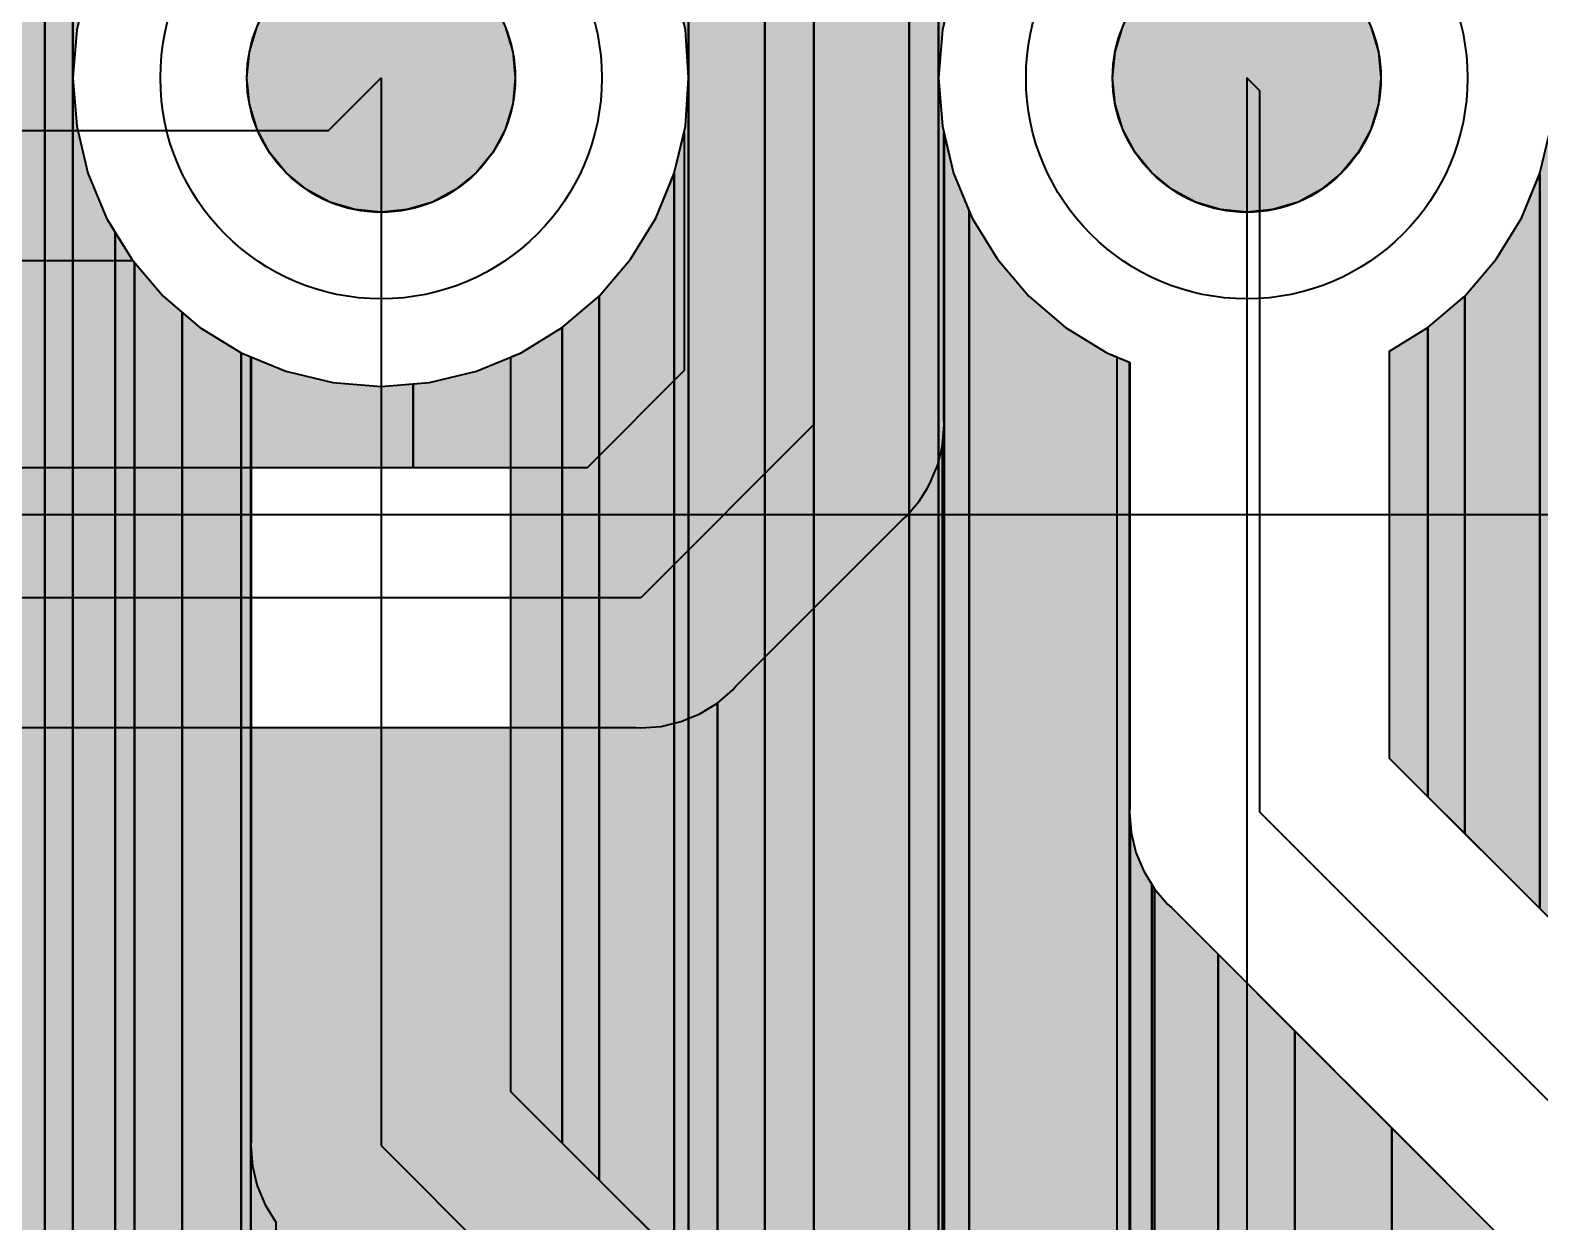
# Model space of a CAD drawing. Header units: millimetres. Extents: x 2 to 110, y 3 to 56.
# Drawn here: x 93.688 to 98.118, y 43.198 to 46.692 of the extents above; entities that cross this region are included whole.
import ezdxf

# ---------------------------------------------------------------- set-up
doc = ezdxf.new("R2010")
doc.units = ezdxf.units.MM
for name, color, linetype in [('bottom_copper', 7, 'Continuous'), ('drill_plated', 7, 'Continuous'), ('top_copper', 7, 'Continuous'), ('top_silk', 7, 'Continuous')]:
    doc.layers.add(name, color=color, linetype=linetype)

# ---------------------------------------------------------------- blocks, each defined once
blk = doc.blocks.new('Block7030')
at = {"layer": 'bottom_copper', "lineweight": 40}
for points in [[(0, 0), (-0.0023, 0.0293), (-0.0163, 0.0876), (-0.0393, 0.143), (-0.0706, 0.1941), (-0.1096, 0.2397), (-0.121, 0.2495), (-0.47, 0.5986), (-0.47, 4.526), (-0.4617, 4.5059), (-0.3875, 4.3849), (-0.2954, 4.2769), (-0.1874, 4.1848), (-0.0664, 4.1106), (0, 4.0831), (0, 0)], [(0.0012, 2.7784), (0, 2.7635), (0, 4.0831), (0.0012, 4.0826), (0.0012, 2.7784)], [(0.0024, -0.0305), (0, 0), (0, 2.7635), (0.0024, 2.7329), (0.0024, -0.0305)], [(0.0652, -8.0647), (0.0024, -8.0019), (0.0024, 2.7329), (0.0047, 2.7037), (0.0187, 2.6454), (0.0417, 2.59), (0.0652, 2.5516), (0.0652, -8.0647)], [(0.073, -4.1281), (0.0652, -4.2275), (0.0652, 2.5516), (0.073, 2.5389), (0.073, -4.1281)], [(0.2598, -3.6285), (0.1762, -3.7648), (0.115, -3.9126), (0.0777, -4.0681), (0.073, -4.1281), (0.073, 2.5388), (0.112, 2.4933), (0.1233, 2.4836), (0.2598, 2.347), (0.2598, -3.6285)], [(0.4853, -3.403), (0.3637, -3.5069), (0.2598, -3.6285), (0.2598, 2.347), (0.4853, 2.1215), (0.4853, -3.403)], [(0.7694, -3.2582), (0.6216, -3.3194), (0.4853, -3.403), (0.4853, 2.1215), (0.7694, 1.8374), (0.7694, -3.2582)], [(1.0827, -3.2085), (0.9249, -3.2209), (0.7694, -3.2582), (0.7694, 1.8374), (1.0827, 1.5241), (1.0827, -3.2085)]]:
    blk.add_hatch(color=7, dxfattribs=at).paths.add_polyline_path(points, flags=0)
at = {"layer": 'bottom_copper', "color": 7, "lineweight": 40}
for points in [[(0, 0), (-0.0023, 0.0293), (-0.0163, 0.0876), (-0.0393, 0.143), (-0.0706, 0.1941), (-0.1096, 0.2397), (-0.121, 0.2495), (-0.47, 0.5986), (-0.47, 4.526), (-0.4617, 4.5059), (-0.3875, 4.3849), (-0.2954, 4.2769), (-0.1874, 4.1848), (-0.0664, 4.1106), (0, 4.0831), (0, 0)], [(0.0012, 2.7784), (0, 2.7635), (0, 4.0831), (0.0012, 4.0826), (0.0012, 2.7784)], [(0.0024, -0.0305), (0, 0), (0, 2.7635), (0.0024, 2.7329), (0.0024, -0.0305)], [(0.0652, -8.0647), (0.0024, -8.0019), (0.0024, 2.7329), (0.0047, 2.7037), (0.0187, 2.6454), (0.0417, 2.59), (0.0652, 2.5516), (0.0652, -8.0647)], [(0.073, -4.1281), (0.0652, -4.2275), (0.0652, 2.5516), (0.073, 2.5389), (0.073, -4.1281)], [(0.2598, -3.6285), (0.1762, -3.7648), (0.115, -3.9126), (0.0777, -4.0681), (0.073, -4.1281), (0.073, 2.5388), (0.112, 2.4933), (0.1233, 2.4836), (0.2598, 2.347), (0.2598, -3.6285)], [(0.4853, -3.403), (0.3637, -3.5069), (0.2598, -3.6285), (0.2598, 2.347), (0.4853, 2.1215), (0.4853, -3.403)], [(0.7694, -3.2582), (0.6216, -3.3194), (0.4853, -3.403), (0.4853, 2.1215), (0.7694, 1.8374), (0.7694, -3.2582)], [(1.0827, -3.2085), (0.9249, -3.2209), (0.7694, -3.2582), (0.7694, 1.8374), (1.0827, 1.5241), (1.0827, -3.2085)]]:
    blk.add_lwpolyline(points, close=True, dxfattribs=at)
blk = doc.blocks.new('Block9854')
at = {"layer": 'bottom_copper', "lineweight": 40}
for points in [[(1.5714, -3.0823), (1.5291, -3.04), (1.5291, -0.8857), (1.5299, -0.8838), (1.563, -0.7458), (1.5714, -0.6043), (1.5714, -3.0823)], [(1.5291, -3.04), (1.3093, -2.8201), (1.3093, -1.2439), (1.4014, -1.1359), (1.4756, -1.0149), (1.5291, -0.8857), (1.5291, -3.04)], [(1.3093, -2.8201), (1.2013, -2.7121), (1.2013, -1.336), (1.3093, -1.2439), (1.3093, -2.8201)], [(1.2013, -2.7121), (1.0887, -2.5995), (1.0887, -1.4051), (1.2013, -1.336), (1.2013, -2.7121)]]:
    blk.add_hatch(color=7, dxfattribs=at).paths.add_polyline_path(points, flags=0)
at = {"layer": 'bottom_copper', "color": 7, "lineweight": 40}
for points in [[(1.5714, -3.0823), (1.5291, -3.04), (1.5291, -0.8857), (1.5299, -0.8838), (1.563, -0.7458), (1.5714, -0.6043), (1.5714, -3.0823)], [(1.5291, -3.04), (1.3093, -2.8201), (1.3093, -1.2439), (1.4014, -1.1359), (1.4756, -1.0149), (1.5291, -0.8857), (1.5291, -3.04)], [(1.3093, -2.8201), (1.2013, -2.7121), (1.2013, -1.336), (1.3093, -1.2439), (1.3093, -2.8201)], [(1.2013, -2.7121), (1.0887, -2.5995), (1.0887, -1.4051), (1.2013, -1.336), (1.2013, -2.7121)]]:
    blk.add_lwpolyline(points, close=True, dxfattribs=at)
blk = doc.blocks.new('Block10916')
at = {"layer": 'bottom_copper', "lineweight": 40}
for points in [[(1.4604, -0.4731), (1.4144, -0.5841), (1.3813, -0.7221), (1.3701, -0.8636), (1.3701, 0.8518), (1.4152, 0.8705), (1.4604, 0.8982), (1.4604, -0.4731)], [(0.6363, -0.8636), (0.6279, -0.7221), (0.5948, -0.5841), (0.594, -0.5822), (0.594, 0.8705), (0.6363, 0.853), (0.6363, -0.8636)], [(0.8604, -4.5815), (0.6363, -4.3574), (0.6363, 0.853), (0.7251, 0.8162), (0.8604, 0.7838), (0.8604, -4.5815)], [(1.3701, -5.0912), (1.2841, -5.0052), (1.2841, 0.8162), (1.3701, 0.8518), (1.3701, -5.0912)], [(1.2841, -5.0052), (1.0046, -4.7257), (1.0046, 0.7719), (1.1461, 0.7831), (1.2841, 0.8162), (1.2841, -5.0052)], [(1.0046, -4.7257), (0.8604, -4.5815), (0.8604, 0.7838), (0.8631, 0.7831), (1.0046, 0.7719), (1.0046, -4.7257)], [(0.6363, -4.3574), (0.594, -4.3151), (0.594, -1.145), (0.5948, -1.1431), (0.6279, -1.0051), (0.6363, -0.8636), (0.6363, -4.3574)], [(1.4604, -5.1815), (1.3701, -5.0912), (1.3701, -0.8636), (1.3813, -1.0051), (1.4144, -1.1431), (1.4604, -1.2541), (1.4604, -5.1815)], [(0.594, -4.3151), (0.3742, -4.0954), (0.3742, -1.5032), (0.4663, -1.3952), (0.5405, -1.2742), (0.594, -1.145), (0.594, -4.3151)], [(0.3742, -4.0954), (0.2662, -3.9874), (0.2662, -1.5953), (0.3742, -1.5032), (0.3742, -4.0954)], [(0.2662, -3.9874), (0.1156, -3.8368), (0.1156, -1.6818), (0.1452, -1.6695), (0.2662, -1.5953), (0.2662, -3.9874)]]:
    blk.add_hatch(color=7, dxfattribs=at).paths.add_polyline_path(points, flags=0)
at = {"layer": 'bottom_copper', "color": 7, "lineweight": 40}
for points in [[(1.4604, -0.4731), (1.4144, -0.5841), (1.3813, -0.7221), (1.3701, -0.8636), (1.3701, 0.8518), (1.4152, 0.8705), (1.4604, 0.8982), (1.4604, -0.4731)], [(0.6363, -0.8636), (0.6279, -0.7221), (0.5948, -0.5841), (0.594, -0.5822), (0.594, 0.8705), (0.6363, 0.853), (0.6363, -0.8636)], [(0.8604, -4.5815), (0.6363, -4.3574), (0.6363, 0.853), (0.7251, 0.8162), (0.8604, 0.7838), (0.8604, -4.5815)], [(1.3701, -5.0912), (1.2841, -5.0052), (1.2841, 0.8162), (1.3701, 0.8518), (1.3701, -5.0912)], [(1.2841, -5.0052), (1.0046, -4.7257), (1.0046, 0.7719), (1.1461, 0.7831), (1.2841, 0.8162), (1.2841, -5.0052)], [(1.0046, -4.7257), (0.8604, -4.5815), (0.8604, 0.7838), (0.8631, 0.7831), (1.0046, 0.7719), (1.0046, -4.7257)], [(0.6363, -4.3574), (0.594, -4.3151), (0.594, -1.145), (0.5948, -1.1431), (0.6279, -1.0051), (0.6363, -0.8636), (0.6363, -4.3574)], [(1.4604, -5.1815), (1.3701, -5.0912), (1.3701, -0.8636), (1.3813, -1.0051), (1.4144, -1.1431), (1.4604, -1.2541), (1.4604, -5.1815)], [(0.594, -4.3151), (0.3742, -4.0954), (0.3742, -1.5032), (0.4663, -1.3952), (0.5405, -1.2742), (0.594, -1.145), (0.594, -4.3151)], [(0.3742, -4.0954), (0.2662, -3.9874), (0.2662, -1.5953), (0.3742, -1.5032), (0.3742, -4.0954)], [(0.2662, -3.9874), (0.1156, -3.8368), (0.1156, -1.6818), (0.1452, -1.6695), (0.2662, -1.5953), (0.2662, -3.9874)]]:
    blk.add_lwpolyline(points, close=True, dxfattribs=at)
blk = doc.blocks.new('Block12760')
at = {"layer": 'bottom_copper', "lineweight": 40}
for points in [[(0.3894, 30.9658), (0.3395, 31.0084), (0.3036, 31.0304), (0.3036, 51.435), (0.3894, 51.435), (0.3894, 30.9658)], [(0.4717, 30.8825), (0.4307, 30.9305), (0.3894, 30.9658), (0.3894, 49.82), (0.4027, 49.6506), (0.4424, 49.4854), (0.4717, 49.4146), (0.4717, 30.8825)], [(0.5962, 43.4668), (0.5703, 43.4246), (0.516, 43.2935), (0.4829, 43.1555), (0.4717, 43.014), (0.4717, 49.4146), (0.5074, 49.3284), (0.5962, 49.1835), (0.5962, 43.4668)], [(0.5962, 30.6767), (0.5712, 30.737), (0.5086, 30.8393), (0.4717, 30.8825), (0.4717, 43.014), (0.4829, 42.8725), (0.516, 42.7345), (0.5703, 42.6034), (0.5962, 42.5612), (0.5962, 30.6767)], [(0.6522, 30.39), (0.6451, 30.5096), (0.6171, 30.6262), (0.5962, 30.6767), (0.5962, 42.5612), (0.6445, 42.4824), (0.6522, 42.4734), (0.6522, 30.39)], [(0.7927, 21.7742), (0.7432, 21.8165), (0.6522, 21.8723), (0.6522, 42.4734), (0.7366, 42.3744), (0.7927, 42.3266), (0.7927, 21.7742)], [(0.9656, 21.5946), (0.8648, 21.7126), (0.7927, 21.7742), (0.7927, 42.3266), (0.8446, 42.2823), (0.9656, 42.2081), (0.9656, 21.5946)], [(0.994, 21.5498), (0.9687, 21.591), (0.9656, 21.5946), (0.9656, 42.2081), (0.994, 42.1963), (0.994, 21.5498)], [(0.9952, 39.8979), (0.994, 39.883), (0.994, 42.1963), (0.9952, 42.1958), (0.9952, 39.8979)], [(1.067, 21.4192), (1.0523, 21.4547), (0.994, 21.5498), (0.994, 39.883), (0.9987, 39.8232), (1.0127, 39.7649), (1.0357, 39.7095), (1.067, 39.6584), (1.067, 21.4192)]]:
    blk.add_hatch(color=7, dxfattribs=at).paths.add_polyline_path(points, flags=0)
at = {"layer": 'bottom_copper', "color": 7, "lineweight": 40}
for points in [[(0.3894, 30.9658), (0.3395, 31.0084), (0.3036, 31.0304), (0.3036, 51.435), (0.3894, 51.435), (0.3894, 30.9658)], [(0.4717, 30.8825), (0.4307, 30.9305), (0.3894, 30.9658), (0.3894, 49.82), (0.4027, 49.6506), (0.4424, 49.4854), (0.4717, 49.4146), (0.4717, 30.8825)], [(0.5962, 43.4668), (0.5703, 43.4246), (0.516, 43.2935), (0.4829, 43.1555), (0.4717, 43.014), (0.4717, 49.4146), (0.5074, 49.3284), (0.5962, 49.1835), (0.5962, 43.4668)], [(0.5962, 30.6767), (0.5712, 30.737), (0.5086, 30.8393), (0.4717, 30.8825), (0.4717, 43.014), (0.4829, 42.8725), (0.516, 42.7345), (0.5703, 42.6034), (0.5962, 42.5612), (0.5962, 30.6767)], [(0.6522, 30.39), (0.6451, 30.5096), (0.6171, 30.6262), (0.5962, 30.6767), (0.5962, 42.5612), (0.6445, 42.4824), (0.6522, 42.4734), (0.6522, 30.39)], [(0.7927, 21.7742), (0.7432, 21.8165), (0.6522, 21.8723), (0.6522, 42.4734), (0.7366, 42.3744), (0.7927, 42.3266), (0.7927, 21.7742)], [(0.9656, 21.5946), (0.8648, 21.7126), (0.7927, 21.7742), (0.7927, 42.3266), (0.8446, 42.2823), (0.9656, 42.2081), (0.9656, 21.5946)], [(0.994, 21.5498), (0.9687, 21.591), (0.9656, 21.5946), (0.9656, 42.2081), (0.994, 42.1963), (0.994, 21.5498)], [(0.9952, 39.8979), (0.994, 39.883), (0.994, 42.1963), (0.9952, 42.1958), (0.9952, 39.8979)], [(1.067, 21.4192), (1.0523, 21.4547), (0.994, 21.5498), (0.994, 39.883), (0.9987, 39.8232), (1.0127, 39.7649), (1.0357, 39.7095), (1.067, 39.6584), (1.067, 21.4192)]]:
    blk.add_lwpolyline(points, close=True, dxfattribs=at)
blk = doc.blocks.new('Block60601')
at = {"layer": 'top_copper', "lineweight": 40}
for points in [[(10.0501, 0), (1.6422, 0), (1.6422, 7.1923), (1.6812, 7.1468), (1.6925, 7.137), (4.7194, 4.1102), (4.7292, 4.0988), (4.7748, 4.0598), (4.8259, 4.0285), (4.8813, 4.0055), (4.9396, 3.9915), (4.9994, 3.9868), (5.0143, 3.988), (9.8106, 3.988), (9.8255, 3.9868), (9.8851, 3.9915), (9.9007, 3.9952), (9.9436, 4.0055), (9.9579, 4.0114), (9.999, 4.0285), (10.0157, 4.0387), (10.0501, 4.0598), (10.0502, 0)], [(10.7156, 4.877), (10.7144, 4.892), (10.7144, 5.7334), (10.7156, 5.7284), (10.7156, 4.877)], [(11.2224, 0.7548), (10.7156, 0.248), (10.7156, 5.7284), (10.7432, 5.6135), (10.7975, 5.4824), (10.8717, 5.3614), (10.9638, 5.2534), (11.0718, 5.1613), (11.1928, 5.0871), (11.2224, 5.0748), (11.2224, 0.7548)], [(10.7156, 0.248), (10.7109, 0.2433), (10.7109, 4.8173), (10.7156, 4.877), (10.7156, 0.248)], [(10.7109, 0.2433), (10.4676, 0), (10.0502, 0), (10.0502, 4.0599), (10.0957, 4.0988), (10.1055, 4.1102), (10.5923, 4.597), (10.6036, 4.6068), (10.6426, 4.6524), (10.6653, 4.6894), (10.6739, 4.7035), (10.6903, 4.7431), (10.6969, 4.7589), (10.7072, 4.8021), (10.7109, 4.8172), (10.7109, 0.2433)]]:
    blk.add_hatch(color=7, dxfattribs=at).paths.add_polyline_path(points, flags=0)
at = {"layer": 'top_copper', "color": 7, "lineweight": 40}
for points in [[(10.0501, 0), (1.6422, 0), (1.6422, 7.1923), (1.6812, 7.1468), (1.6925, 7.137), (4.7194, 4.1102), (4.7292, 4.0988), (4.7748, 4.0598), (4.8259, 4.0285), (4.8813, 4.0055), (4.9396, 3.9915), (4.9994, 3.9868), (5.0143, 3.988), (9.8106, 3.988), (9.8255, 3.9868), (9.8851, 3.9915), (9.9007, 3.9952), (9.9436, 4.0055), (9.9579, 4.0114), (9.999, 4.0285), (10.0157, 4.0387), (10.0501, 4.0598), (10.0502, 0)], [(10.7156, 4.877), (10.7144, 4.892), (10.7144, 5.7334), (10.7156, 5.7284), (10.7156, 4.877)], [(11.2224, 0.7548), (10.7156, 0.248), (10.7156, 5.7284), (10.7432, 5.6135), (10.7975, 5.4824), (10.8717, 5.3614), (10.9638, 5.2534), (11.0718, 5.1613), (11.1928, 5.0871), (11.2224, 5.0748), (11.2224, 0.7548)], [(10.7156, 0.248), (10.7109, 0.2433), (10.7109, 4.8173), (10.7156, 4.877), (10.7156, 0.248)], [(10.7109, 0.2433), (10.4676, 0), (10.0502, 0), (10.0502, 4.0599), (10.0957, 4.0988), (10.1055, 4.1102), (10.5923, 4.597), (10.6036, 4.6068), (10.6426, 4.6524), (10.6653, 4.6894), (10.6739, 4.7035), (10.6903, 4.7431), (10.6969, 4.7589), (10.7072, 4.8021), (10.7109, 4.8172), (10.7109, 0.2433)]]:
    blk.add_lwpolyline(points, close=True, dxfattribs=at)

msp = doc.modelspace()

# ---------------------------------------------------------------- hatches: boundary and pattern name
at = {"layer": 'bottom_copper', "lineweight": 40}
for points in [[(95.1041, 46.4752), (95.0817, 46.4013), (95.0453, 46.3333), (94.9964, 46.2736), (94.9367, 46.2247), (94.8687, 46.1883), (94.7948, 46.1659), (94.718, 46.1583), (94.6412, 46.1659), (94.5673, 46.1883), (94.4993, 46.2247), (94.4396, 46.2736), (94.3907, 46.3333), (94.3543, 46.4013), (94.3319, 46.4752), (94.3243, 46.552), (94.3319, 46.6288), (94.3543, 46.7027), (94.3907, 46.7707), (94.4396, 46.8304), (94.4993, 46.8793), (94.5673, 46.9157), (94.6412, 46.9381), (94.718, 46.9457), (94.7948, 46.9381), (94.8687, 46.9157), (94.9367, 46.8793), (94.9964, 46.8304), (95.0453, 46.7707), (95.0817, 46.7027), (95.1041, 46.6288), (95.1117, 46.552), (95.1041, 46.4752)], [(97.6441, 46.4752), (97.6217, 46.4013), (97.5853, 46.3333), (97.5364, 46.2736), (97.4767, 46.2247), (97.4087, 46.1883), (97.3348, 46.1659), (97.258, 46.1583), (97.1812, 46.1659), (97.1073, 46.1883), (97.0393, 46.2247), (96.9796, 46.2736), (96.9307, 46.3333), (96.8943, 46.4013), (96.8719, 46.4752), (96.8643, 46.552), (96.8719, 46.6288), (96.8943, 46.7027), (96.9307, 46.7707), (96.9796, 46.8304), (97.0393, 46.8793), (97.1073, 46.9157), (97.1812, 46.9381), (97.258, 46.9457), (97.3348, 46.9381), (97.4087, 46.9157), (97.4767, 46.8793), (97.5364, 46.8304), (97.5853, 46.7707), (97.6217, 46.7027), (97.6441, 46.6288), (97.6517, 46.552), (97.6441, 46.4752)]]:
    msp.add_hatch(color=7, dxfattribs=at).paths.add_polyline_path(points, flags=0)
at = {"layer": 'drill_plated', "lineweight": 40}
for points in [[(95.1041, 46.4752), (95.0817, 46.4013), (95.0453, 46.3333), (94.9964, 46.2736), (94.9367, 46.2247), (94.8687, 46.1883), (94.7948, 46.1659), (94.718, 46.1583), (94.6412, 46.1659), (94.5673, 46.1883), (94.4993, 46.2247), (94.4396, 46.2736), (94.3907, 46.3333), (94.3543, 46.4013), (94.3319, 46.4752), (94.3243, 46.552), (94.3319, 46.6288), (94.3543, 46.7027), (94.3907, 46.7707), (94.4396, 46.8304), (94.4993, 46.8793), (94.5673, 46.9157), (94.6412, 46.9381), (94.718, 46.9457), (94.7948, 46.9381), (94.8687, 46.9157), (94.9367, 46.8793), (94.9964, 46.8304), (95.0453, 46.7707), (95.0817, 46.7027), (95.1041, 46.6288), (95.1117, 46.552), (95.1041, 46.4752)], [(97.6441, 46.4752), (97.6217, 46.4013), (97.5853, 46.3333), (97.5364, 46.2736), (97.4767, 46.2247), (97.4087, 46.1883), (97.3348, 46.1659), (97.258, 46.1583), (97.1812, 46.1659), (97.1073, 46.1883), (97.0393, 46.2247), (96.9796, 46.2736), (96.9307, 46.3333), (96.8943, 46.4013), (96.8719, 46.4752), (96.8643, 46.552), (96.8719, 46.6288), (96.8943, 46.7027), (96.9307, 46.7707), (96.9796, 46.8304), (97.0393, 46.8793), (97.1073, 46.9157), (97.1812, 46.9381), (97.258, 46.9457), (97.3348, 46.9381), (97.4087, 46.9157), (97.4767, 46.8793), (97.5364, 46.8304), (97.5853, 46.7707), (97.6217, 46.7027), (97.6441, 46.6288), (97.6517, 46.552), (97.6441, 46.4752)]]:
    msp.add_hatch(color=7, dxfattribs=at).paths.add_polyline_path(points, flags=0)
at = {"layer": 'top_copper', "lineweight": 40}
for points in [[(95.1041, 46.4752), (95.0817, 46.4013), (95.0453, 46.3333), (94.9964, 46.2736), (94.9367, 46.2247), (94.8687, 46.1883), (94.7948, 46.1659), (94.718, 46.1583), (94.6412, 46.1659), (94.5673, 46.1883), (94.4993, 46.2247), (94.4396, 46.2736), (94.3907, 46.3333), (94.3543, 46.4013), (94.3319, 46.4752), (94.3243, 46.552), (94.3319, 46.6288), (94.3543, 46.7027), (94.3907, 46.7707), (94.4396, 46.8304), (94.4993, 46.8793), (94.5673, 46.9157), (94.6412, 46.9381), (94.718, 46.9457), (94.7948, 46.9381), (94.8687, 46.9157), (94.9367, 46.8793), (94.9964, 46.8304), (95.0453, 46.7707), (95.0817, 46.7027), (95.1041, 46.6288), (95.1117, 46.552), (95.1041, 46.4752)], [(97.6441, 46.4752), (97.6217, 46.4013), (97.5853, 46.3333), (97.5364, 46.2736), (97.4767, 46.2247), (97.4087, 46.1883), (97.3348, 46.1659), (97.258, 46.1583), (97.1812, 46.1659), (97.1073, 46.1883), (97.0393, 46.2247), (96.9796, 46.2736), (96.9307, 46.3333), (96.8943, 46.4013), (96.8719, 46.4752), (96.8643, 46.552), (96.8719, 46.6288), (96.8943, 46.7027), (96.9307, 46.7707), (96.9796, 46.8304), (97.0393, 46.8793), (97.1073, 46.9157), (97.1812, 46.9381), (97.258, 46.9457), (97.3348, 46.9381), (97.4087, 46.9157), (97.4767, 46.8793), (97.5364, 46.8304), (97.5853, 46.7707), (97.6217, 46.7027), (97.6441, 46.6288), (97.6517, 46.552), (97.6441, 46.4752)], [(94.8123, 45.409), (92.2723, 45.409), (92.2723, 46.6908), (92.824, 46.1392), (92.8338, 46.1278), (92.8794, 46.0888), (92.9305, 46.0575), (92.9859, 46.0345), (93.0442, 46.0205), (93.104, 46.0158), (93.1189, 46.017), (93.9891, 46.017), (94.0784, 45.9124), (94.1864, 45.8203), (94.3074, 45.7461), (94.4385, 45.6918), (94.5765, 45.6587), (94.718, 45.6475), (94.8123, 45.6549), (94.8123, 45.409)], [(95.607, 45.6938), (95.3223, 45.409), (94.8123, 45.409), (94.8123, 45.6549), (94.8595, 45.6587), (94.9975, 45.6918), (95.1286, 45.7461), (95.2496, 45.8203), (95.3576, 45.9124), (95.4497, 46.0204), (95.5239, 46.1414), (95.5782, 46.2725), (95.607, 46.3924), (95.607, 45.6938)]]:
    msp.add_hatch(color=7, dxfattribs=at).paths.add_polyline_path(points, flags=0)

# ---------------------------------------------------------------- linework, layer by layer
at = {"layer": 'bottom_copper', "color": 7, "lineweight": 40}
for p, q in [((93.8247, 46.6935), (93.8135, 46.552)), ((95.6197, 46.552), (95.6113, 46.6935)), ((96.3647, 46.6935), (96.3535, 46.552)), ((93.8135, 46.552), (93.8247, 46.4105)), ((94.718, 46.552), (94.718, 43.421)), ((95.6113, 46.4105), (95.6197, 46.552)), ((96.3535, 46.552), (96.3647, 46.4105)), ((97.296, 46.514), (97.258, 46.552)), ((97.296, 44.399), (97.296, 46.514)), ((93.8247, 46.4105), (93.8578, 46.2725)), ((95.5782, 46.2725), (95.6113, 46.4105)), ((96.3647, 46.4105), (96.3978, 46.2725)), ((93.8578, 46.2725), (93.9121, 46.1414)), ((95.5239, 46.1414), (95.5782, 46.2725)), ((96.3978, 46.2725), (96.4438, 46.1615)), ((98.0639, 46.1414), (98.1182, 46.2725)), ((96.4438, 42.2341), (96.4438, 46.1615)), ((96.4438, 46.1615), (96.4521, 46.1414)), ((96.4438, 46.1615), (96.4438, 42.2341)), ((93.9121, 46.1414), (93.9863, 46.0204)), ((95.4497, 46.0204), (95.5239, 46.1414)), ((96.4521, 46.1414), (96.5263, 46.0204)), ((97.9897, 46.0204), (98.0639, 46.1414)), ((93.9863, 46.0204), (94.0784, 45.9124)), ((95.3576, 45.9124), (95.4497, 46.0204)), ((96.5263, 46.0204), (96.6184, 45.9124)), ((97.8976, 45.9124), (97.9897, 46.0204)), ((94.0784, 45.9124), (94.1864, 45.8203)), ((95.2496, 45.8203), (95.3576, 45.9124)), ((96.6184, 45.9124), (96.7264, 45.8203)), ((97.7896, 45.8203), (97.8976, 45.9124)), ((94.1864, 45.8203), (94.3074, 45.7461)), ((95.1286, 45.7461), (95.2496, 45.8203)), ((96.7264, 45.8203), (96.8474, 45.7461)), ((97.677, 45.7512), (97.7896, 45.8203)), ((94.3074, 45.7461), (94.337, 45.7338)), ((94.337, 45.7338), (94.337, 43.4359)), ((95.099, 45.7338), (95.1286, 45.7461)), ((95.099, 43.5788), (95.099, 45.7338)), ((96.8474, 45.7461), (96.915, 45.7181)), ((96.915, 45.7181), (96.915, 44.4139)), ((97.677, 44.5568), (97.677, 45.7512)), ((98.5266, 43.7071), (97.677, 44.5568)), ((96.915, 44.4139), (96.9138, 44.399)), ((96.9138, 44.399), (96.9185, 44.3392)), ((98.8769, 42.818), (97.296, 44.399)), ((96.9185, 44.3392), (96.9325, 44.2809)), ((96.9325, 44.2809), (96.9555, 44.2255)), ((96.9555, 44.2255), (96.9868, 44.1744)), ((96.9868, 44.1744), (96.9868, 44.1743)), ((96.9868, 44.1743), (97.0258, 44.1288)), ((97.0258, 44.1288), (97.0371, 44.1191)), ((97.0371, 44.1191), (97.9965, 43.1596)), ((96.4438, 42.2341), (95.099, 43.5788)), ((94.337, 43.4359), (94.3358, 43.421)), ((94.3358, 43.421), (94.3405, 43.3612)), ((94.718, 43.421), (96.534, 41.605)), ((94.3405, 43.3612), (94.3545, 43.3029)), ((94.3545, 43.3029), (94.3775, 43.2475)), ((94.3775, 43.2475), (94.4088, 43.1964))]:
    msp.add_line(p, q, dxfattribs=at)
for points in [[(95.0817, 46.7027), (95.1041, 46.6288), (95.1117, 46.552), (95.1041, 46.4752), (95.1041, 46.4752), (95.0817, 46.4013), (95.0453, 46.3333), (94.9964, 46.2736), (94.9367, 46.2247), (94.8687, 46.1883), (94.7948, 46.1659), (94.718, 46.1583), (94.6412, 46.1659), (94.5673, 46.1883), (94.4993, 46.2247), (94.4396, 46.2736), (94.3907, 46.3333), (94.3543, 46.4013), (94.3319, 46.4752), (94.3243, 46.552), (94.3319, 46.6288), (94.3543, 46.7027)], [(97.6217, 46.7027), (97.6441, 46.6288), (97.6517, 46.552), (97.6441, 46.4752), (97.6441, 46.4752), (97.6217, 46.4013), (97.5853, 46.3333), (97.5364, 46.2736), (97.4767, 46.2247), (97.4087, 46.1883), (97.3348, 46.1659), (97.258, 46.1583), (97.1812, 46.1659), (97.1073, 46.1883), (97.0393, 46.2247), (96.9796, 46.2736), (96.9307, 46.3333), (96.8943, 46.4013), (96.8719, 46.4752), (96.8643, 46.552), (96.8719, 46.6288), (96.8943, 46.7027)]]:
    msp.add_lwpolyline(points, dxfattribs=at)
for centre, major_axis in [((94.718, 46.552), (0.6477, 0)), ((97.258, 46.552), (0.6477, 0)), ((94.718, 46.552), (0.3937, 0)), ((97.258, 46.552), (0.3937, 0))]:
    msp.add_ellipse(centre, major_axis=major_axis, ratio=1, dxfattribs=at)
at = {"layer": 'drill_plated', "color": 7, "lineweight": 40}
for points in [[(95.0817, 46.7027), (95.1041, 46.6288), (95.1117, 46.552), (95.1041, 46.4752), (95.1041, 46.4752), (95.0817, 46.4013), (95.0453, 46.3333), (94.9964, 46.2736), (94.9367, 46.2247), (94.8687, 46.1883), (94.7948, 46.1659), (94.718, 46.1583), (94.6412, 46.1659), (94.5673, 46.1883), (94.4993, 46.2247), (94.4396, 46.2736), (94.3907, 46.3333), (94.3543, 46.4013), (94.3319, 46.4752), (94.3243, 46.552), (94.3319, 46.6288), (94.3543, 46.7027)], [(97.6217, 46.7027), (97.6441, 46.6288), (97.6517, 46.552), (97.6441, 46.4752), (97.6441, 46.4752), (97.6217, 46.4013), (97.5853, 46.3333), (97.5364, 46.2736), (97.4767, 46.2247), (97.4087, 46.1883), (97.3348, 46.1659), (97.258, 46.1583), (97.1812, 46.1659), (97.1073, 46.1883), (97.0393, 46.2247), (96.9796, 46.2736), (96.9307, 46.3333), (96.8943, 46.4013), (96.8719, 46.4752), (96.8643, 46.552), (96.8719, 46.6288), (96.8943, 46.7027)]]:
    msp.add_lwpolyline(points, dxfattribs=at)
for centre in [(94.718, 46.552), (97.258, 46.552)]:
    msp.add_ellipse(centre, major_axis=(0.3937, 0), ratio=1, dxfattribs=at)
at = {"layer": 'top_copper', "color": 7, "lineweight": 40}
for p, q in [((95.988, 47.314), (95.988, 45.536)), ((94.564, 46.398), (94.718, 46.552)), ((97.258, 46.552), (97.258, 41.256)), ((93.104, 46.398), (94.564, 46.398)), ((95.5782, 46.2725), (95.607, 46.3924)), ((95.607, 46.3924), (95.607, 45.6938)), ((96.369, 45.551), (96.369, 46.3924)), ((96.369, 46.3924), (96.3978, 46.2725)), ((95.5239, 46.1414), (95.5782, 46.2725)), ((96.3978, 46.2725), (96.4521, 46.1414)), ((95.4497, 46.0204), (95.5239, 46.1414)), ((96.4521, 46.1414), (96.5263, 46.0204)), ((93.1189, 46.017), (93.9891, 46.017)), ((93.9891, 46.017), (94.0784, 45.9124)), ((95.3576, 45.9124), (95.4497, 46.0204)), ((96.5263, 46.0204), (96.6184, 45.9124)), ((94.0784, 45.9124), (94.1864, 45.8203)), ((95.2496, 45.8203), (95.3576, 45.9124)), ((96.6184, 45.9124), (96.7264, 45.8203)), ((94.1864, 45.8203), (94.3074, 45.7461)), ((95.1286, 45.7461), (95.2496, 45.8203)), ((96.7264, 45.8203), (96.8474, 45.7461)), ((94.3074, 45.7461), (94.4385, 45.6918)), ((94.9975, 45.6918), (95.1286, 45.7461)), ((96.8474, 45.7461), (96.877, 45.7338)), ((96.877, 45.7338), (96.877, 41.4138)), ((94.4385, 45.6918), (94.5765, 45.6587)), ((94.8595, 45.6587), (94.9975, 45.6918)), ((95.607, 45.6938), (95.3223, 45.409)), ((94.5765, 45.6587), (94.718, 45.6475)), ((94.718, 45.6475), (94.8123, 45.6549)), ((94.8123, 45.6549), (94.8595, 45.6587)), ((94.8123, 45.409), (94.8123, 45.6549)), ((94.8123, 45.6549), (94.8123, 45.409)), ((95.988, 45.536), (95.4801, 45.028)), ((96.3655, 45.4763), (96.3702, 45.536)), ((96.3702, 45.536), (96.369, 45.551)), ((96.3515, 45.4179), (96.3618, 45.4611)), ((96.3618, 45.4611), (96.3655, 45.4762)), ((96.3655, 45.4762), (96.3655, 45.4763)), ((94.8123, 45.409), (92.2723, 45.409)), ((95.3223, 45.409), (94.8123, 45.409)), ((96.3449, 45.4021), (96.3515, 45.4179)), ((96.3199, 45.3484), (96.3285, 45.3625)), ((96.3285, 45.3625), (96.3449, 45.4021)), ((96.2972, 45.3114), (96.3199, 45.3484)), ((96.2582, 45.2658), (96.2972, 45.3114)), ((95.7601, 44.7692), (96.2469, 45.256)), ((96.2469, 45.256), (96.2582, 45.2658)), ((95.4801, 45.028), (90.654, 45.028)), ((95.7048, 44.7189), (95.7503, 44.7578)), ((95.7503, 44.7578), (95.7601, 44.7692)), ((95.6536, 44.6875), (95.6703, 44.6977)), ((95.6703, 44.6977), (95.7047, 44.7188)), ((95.7047, 44.7188), (95.7048, 44.7188)), ((95.7048, 44.7188), (95.7048, 44.7189)), ((95.4801, 44.6458), (95.5397, 44.6505)), ((95.5397, 44.6505), (95.5399, 44.6505)), ((95.5399, 44.6505), (95.5553, 44.6542)), ((95.5553, 44.6542), (95.5982, 44.6645)), ((95.5982, 44.6645), (95.6125, 44.6704)), ((95.6125, 44.6704), (95.6536, 44.6875)), ((90.6689, 44.647), (95.4652, 44.647)), ((95.4652, 44.647), (95.4801, 44.6458))]:
    msp.add_line(p, q, dxfattribs=at)
for points in [[(94.8123, 45.409), (92.2723, 45.409), (92.2723, 46.6908), (92.824, 46.1392), (92.8338, 46.1278), (92.8794, 46.0888), (92.9305, 46.0575), (92.9859, 46.0345), (93.0442, 46.0205), (93.104, 46.0158), (93.1189, 46.017), (93.9891, 46.017), (94.0784, 45.9124), (94.1864, 45.8203), (94.3074, 45.7461), (94.4385, 45.6918), (94.5765, 45.6587), (94.718, 45.6475), (94.8123, 45.6549), (94.8123, 45.409)], [(95.607, 45.6938), (95.3223, 45.409), (94.8123, 45.409), (94.8123, 45.6549), (94.8595, 45.6587), (94.9975, 45.6918), (95.1286, 45.7461), (95.2496, 45.8203), (95.3576, 45.9124), (95.4497, 46.0204), (95.5239, 46.1414), (95.5782, 46.2725), (95.607, 46.3924), (95.607, 45.6938)]]:
    msp.add_lwpolyline(points, close=True, dxfattribs=at)
for points in [[(95.0817, 46.7027), (95.1041, 46.6288), (95.1117, 46.552), (95.1041, 46.4752), (95.1041, 46.4752), (95.0817, 46.4013), (95.0453, 46.3333), (94.9964, 46.2736), (94.9367, 46.2247), (94.8687, 46.1883), (94.7948, 46.1659), (94.718, 46.1583), (94.6412, 46.1659), (94.5673, 46.1883), (94.4993, 46.2247), (94.4396, 46.2736), (94.3907, 46.3333), (94.3543, 46.4013), (94.3319, 46.4752), (94.3243, 46.552), (94.3319, 46.6288), (94.3543, 46.7027)], [(97.6217, 46.7027), (97.6441, 46.6288), (97.6517, 46.552), (97.6441, 46.4752), (97.6441, 46.4752), (97.6217, 46.4013), (97.5853, 46.3333), (97.5364, 46.2736), (97.4767, 46.2247), (97.4087, 46.1883), (97.3348, 46.1659), (97.258, 46.1583), (97.1812, 46.1659), (97.1073, 46.1883), (97.0393, 46.2247), (96.9796, 46.2736), (96.9307, 46.3333), (96.8943, 46.4013), (96.8719, 46.4752), (96.8643, 46.552), (96.8719, 46.6288), (96.8943, 46.7027)]]:
    msp.add_lwpolyline(points, dxfattribs=at)
for centre, major_axis in [((94.718, 46.552), (0.6477, 0)), ((97.258, 46.552), (0.6477, 0)), ((94.718, 46.552), (0.3937, 0)), ((97.258, 46.552), (0.3937, 0))]:
    msp.add_ellipse(centre, major_axis=major_axis, ratio=1, dxfattribs=at)
at = {"layer": 'top_silk', "color": 7, "lineweight": 40}
msp.add_line((106.268, 45.272), (92.048, 45.2707), dxfattribs=at)

# ---------------------------------------------------------------- block references
at = {"layer": 'bottom_copper'}
for name, p in [('Block12760', (93.3418, 3.538)), ('Block10916', (94.9834, 47.4156)), ('Block9854', (96.5883, 47.1563)), ('Block7030', (96.9138, 41.6355))]:
    msp.add_blockref(name, p, dxfattribs=at)
at = {"layer": 'top_copper'}
msp.add_blockref('Block60601', (85.6546, 40.659), dxfattribs=at)

doc.saveas('drawing.dxf')
